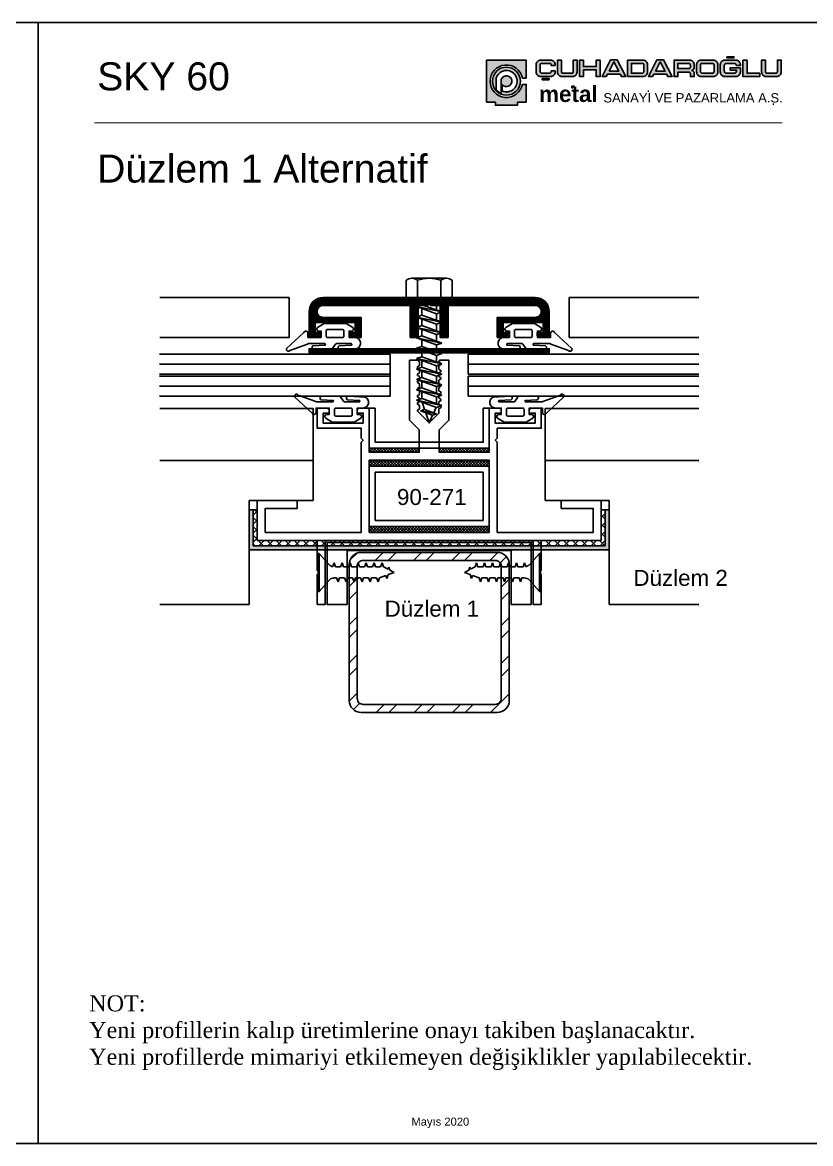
# Model space of a CAD drawing. Extents: x 105 to 905, y -273 to 7.
# Drawn here: x 301.1 to 498.1, y -272.8 to 7.4 of the extents above; entities that cross this region are included whole.
import ezdxf

# ---------------------------------------------------------------- set-up
doc = ezdxf.new("R2010")
doc.units = 0
doc.header["$MEASUREMENT"] = 0
doc.linetypes.add('HIDDEN', pattern=[0.375, 0.25, -0.125])
doc.layers.get('0').update_dxf_attribs({"linetype": 'CONTINUOUS'})
for name, color, linetype in [('11', 11, 'CONTINUOUS'), ('30', 11, 'CONTINUOUS'), ('AKS', 10, 'CONTINUOUS'), ('ALM LEVHA', 7, 'CONTINUOUS'), ('ANTET', 140, 'CONTINUOUS'), ('DIGER', 11, 'CONTINUOUS'), ('NOKTA', 221, 'CONTINUOUS'), ('PVC', 6, 'CONTINUOUS'), ('SİLİKON', 8, 'CONTINUOUS'), ('YENI', 11, 'CONTINUOUS'), ('ÇELIK', 103, 'CONTINUOUS')]:
    doc.layers.add(name, color=color, linetype=linetype)
doc.styles.get("Standard").update_dxf_attribs({"font": 'TXT.shx'})

# ---------------------------------------------------------------- blocks, each defined once
blk = doc.blocks.new('VD63-G1')
for p, q in [((0.83, 5), (0.35, 3.7)), ((0.35, 3.7), (2.13, -1.3)), ((2.6, 0), (0.83, 5)), ((0.83, 5), (2.13, -1.3)), ((1.29, 3.7), (2.95, 3.7)), ((3.43, 5), (2.95, 3.7)), ((2.95, 3.7), (4.73, -1.3)), ((3.43, 5), (4.73, -1.3)), ((5.2, 0), (3.43, 5)), ((3.89, 3.7), (5.55, 3.7)), ((6.03, 5), (5.55, 3.7)), ((5.55, 3.7), (7.33, -1.3)), ((7.8, 0), (6.03, 5)), ((6.03, 5), (7.33, -1.3)), ((6.49, 3.7), (8.15, 3.7)), ((8.63, 5), (8.15, 3.7)), ((8.15, 3.7), (9.93, -1.3)), ((10.4, 0), (8.63, 5)), ((8.63, 5), (9.93, -1.3)), ((9.09, 3.7), (10.75, 3.7)), ((0, 0), (1.67, 0)), ((2.13, -1.3), (2.6, 0)), ((2.6, 0), (4.27, 0)), ((4.73, -1.3), (5.2, 0)), ((5.2, 0), (6.87, 0)), ((7.33, -1.3), (7.8, 0)), ((7.8, 0), (9.47, 0)), ((9.93, -1.3), (10.4, 0))]:
    blk.add_line(p, q)
blk = doc.blocks.new('fr-1')
at = {"layer": 'NOKTA', "color": 221, "linetype": 'ByBlock'}
for p, q in [((1332.59, -80.13), (1364.97, -80.13)), ((1332.59, -90.13), (1332.59, -80.13)), ((1332.59, -90.13), (1364.97, -90.13)), ((1364.97, -107.83), (1326.61, -107.83)), ((1326.61, -107.83), (1326.61, -130.79)), ((1364.97, -120.79), (1326.61, -120.79)), ((1342.61, -130.79), (1326.61, -130.79)), ((1342.61, -130.79), (1342.61, -156.79)), ((1364.97, -156.79), (1342.61, -156.79))]:
    blk.add_line(p, q, dxfattribs=at)
blk = doc.blocks.new('15x30x15 mm PVC Kutu')
at = {"layer": 'PVC', "color": 1, "elevation": -550.5}
for points in [[(374.24, -183.22), (344.24, -183.22), (344.24, -168.22), (374.24, -168.22)], [(345.74, -169.72), (372.74, -169.72), (372.74, -181.72), (345.74, -181.72)]]:
    blk.add_lwpolyline(points, close=True, dxfattribs=at)
blk = doc.blocks.new('10x30x15 mm PVC Kutu')
at = {"layer": 'PVC', "color": 1, "elevation": -550.5}
for points in [[(376.06, -385.51), (376.06, -394.01), (403.06, -394.01), (403.06, -385.51), (404.56, -385.51), (404.56, -395.51), (374.56, -395.51), (374.56, -385.51)], [(387.06, -394.01), (392.06, -394.01), (392.06, -395.51), (387.06, -395.51)]]:
    blk.add_lwpolyline(points, close=True, dxfattribs=at)
blk = doc.blocks.new('2037')
at = {"layer": 'DIGER', "color": 1, "flags": 128}
for points in [[(-1475.5, -493.54, 0.784236), (-1476.03, -490.78), (-1477.5, -490.78), (-1477.5, -489.18), (-1476.88, -489.18, 0.743304), (-1476.6, -488.26), (-1478.24, -487.28), (-1483.74, -487.28), (-1485.37, -488.26, 0.743304), (-1485.1, -489.18), (-1484.5, -489.18), (-1484.5, -490.78), (-1487.8, -490.78), (-1487.8, -489.68, 0.872825), (-1488.78, -489.55), (-1493.14, -493.57, 0.860931), (-1492.27, -494.04), (-1487.88, -492.43, -0.236229), (-1487.64, -492.31), (-1483.53, -492.31, -0.410996), (-1483.48, -492.69), (-1486.51, -492.83, 0.843965), (-1486.23, -493.78), (-1481.73, -493.64), (-1480.88, -492.42, -0.274542), (-1480.71, -492.31), (-1477.02, -492.31, -0.739112), (-1476.9, -492.68), (-1479.99, -492.85, 0.767769), (-1479.71, -493.78), (-1479.69, -493.78)], [(-1483.2, -490.48), (-1483.2, -489.08, -0.414214), (-1482.9, -488.78), (-1479.08, -488.78, -0.414214), (-1478.78, -489.08), (-1478.78, -490.48, -0.414214), (-1479.08, -490.78), (-1482.9, -490.78, -0.414214)]]:
    blk.add_lwpolyline(points, format="xyb", close=True, dxfattribs=at)

msp = doc.modelspace()

# ---------------------------------------------------------------- hatches: boundary and pattern name
msp.add_hatch(color=256).paths.add_polyline_path([(426.07, -6.54), (427.06, -6.54), (427.06, -2.1), (417.13, -2.1), (417.13, -12.56), (419.35, -12.56), (419.35, -13.34), (424.84, -13.34), (424.84, -12.56), (427.06, -12.56), (427.06, -8.11), (426.07, -8.11, -10.235635)])
h = msp.add_hatch(color=256)
h.paths.add_polyline_path([(430.52, -3.31, -0.414214), (430.95, -2.87), (432.85, -2.87, -0.414214), (433.28, -3.31), (433.28, -3.43), (434.26, -3.43), (434.26, -3.18, 0.414214), (433.12, -2.04), (430.67, -2.04, 0.414214), (429.53, -3.18), (429.53, -5.01, 0.414214), (430.67, -6.15), (433.12, -6.15, 0.414214), (434.26, -5.01), (434.26, -4.76), (433.28, -4.76), (433.28, -4.88, -0.414214), (432.85, -5.32), (430.95, -5.32, -0.414214), (430.52, -4.88)])
h.paths.add_polyline_path([(431.03, -6.67), (431.03, -6.96), (432.76, -6.96), (432.76, -6.67)])
h.paths.add_polyline_path([(438.61, -6.15, 0.414214), (439.75, -5.01), (439.75, -2.04), (438.8, -2.04), (438.8, -4.97, -0.414214), (438.45, -5.32), (436.17, -5.32, -0.414214), (435.82, -4.97), (435.82, -2.04), (434.87, -2.04), (434.87, -5.01, 0.414214), (436.01, -6.15)])
h.paths.add_polyline_path([(441.34, -4.51), (444.54, -4.51), (444.54, -6.15), (445.52, -6.15), (445.52, -2.04), (444.54, -2.04), (444.54, -3.68), (441.34, -3.68), (441.34, -2.04), (440.36, -2.04), (440.36, -6.15), (441.34, -6.15)])
h.paths.add_polyline_path([(445.98, -6.15), (447.06, -6.15), (447.37, -5.56), (450.53, -5.56), (450.83, -6.15), (451.91, -6.15), (449.76, -2.01), (448.13, -2.01)])
h.paths.add_polyline_path([(447.74, -4.84), (448.95, -2.51), (450.15, -4.84)], flags=16)
h.paths.add_polyline_path([(452.37, -6.15), (456.25, -6.15, 0.414214), (457.39, -5.01), (457.39, -3.18, 0.414214), (456.25, -2.04), (452.37, -2.04)])
h.paths.add_polyline_path([(453.32, -2.87), (456.01, -2.87, -0.414214), (456.44, -3.31), (456.44, -4.88, -0.414214), (456.01, -5.32), (453.32, -5.32)], flags=16)
h.paths.add_polyline_path([(458.94, -5.56), (462.1, -5.56), (462.41, -6.15), (463.48, -6.15), (461.33, -2.01), (459.7, -2.01), (457.56, -6.15), (458.63, -6.15)])
h.paths.add_polyline_path([(459.31, -4.84), (460.52, -2.51), (461.73, -4.84)], flags=16)
h.paths.add_polyline_path([(464.95, -5.04), (467.64, -5.04, -0.414214), (468.07, -5.47), (468.07, -6.15), (469.02, -6.15), (469.02, -5.22, 0.203358), (468.89, -4.91, 0.098259), (468.51, -4.66), (468.51, -4.56, 0.058399), (468.83, -4.39, 0.246853), (469.02, -4.03), (469.02, -3.18, 0.414214), (467.88, -2.04), (464, -2.04), (464, -6.15), (464.95, -6.15)])
h.paths.add_polyline_path([(464.95, -4.17), (464.95, -2.87), (467.61, -2.87, -0.414214), (468.07, -3.34), (468.07, -3.74, -0.414214), (467.64, -4.17)], flags=16)
h.paths.add_polyline_path([(473.8, -6.15, 0.414214), (474.94, -5.01), (474.94, -3.18, 0.414214), (473.8, -2.04), (470.77, -2.04, 0.414214), (469.63, -3.18), (469.63, -5.01, 0.414214), (470.77, -6.15)])
h.paths.add_polyline_path([(471.01, -5.32, -0.414214), (470.58, -4.88), (470.58, -3.31, -0.414214), (471.01, -2.87), (473.56, -2.87, -0.414214), (473.99, -3.31), (473.99, -4.88, -0.414214), (473.56, -5.32)], flags=16)
h.paths.add_polyline_path([(476.69, -6.15), (479.43, -6.15, 0.414214), (480.57, -5.01), (480.57, -4.02), (478, -4.02), (478, -4.56), (479.59, -4.56), (479.59, -4.77, -0.414214), (479.04, -5.32), (477.08, -5.32, -0.414214), (476.53, -4.77), (476.53, -3.42, -0.414214), (477.08, -2.87), (479.04, -2.87, -0.407741), (479.59, -3.41), (480.57, -3.41), (480.57, -3.18, 0.414214), (479.43, -2.04), (476.69, -2.04, 0.414214), (475.55, -3.18), (475.55, -5.01, 0.414214)])
h.paths.add_polyline_path([(478.93, -1.52), (478.93, -1.23), (477.19, -1.23), (477.19, -1.52)])
h.paths.add_polyline_path([(485.42, -6.15), (485.42, -5.32), (482.24, -5.32), (482.24, -2.04), (481.18, -2.04), (481.18, -6.15)])
h.paths.add_polyline_path([(486.84, -4.97), (486.84, -2.04), (485.88, -2.04), (485.88, -5.01, 0.414214), (487.02, -6.15), (489.62, -6.15, 0.414214), (490.76, -5.01), (490.76, -2.04), (489.81, -2.04), (489.81, -4.97, -0.414214), (489.46, -5.32), (487.18, -5.32, -0.414214)])
h = msp.add_hatch(color=256)
h.paths.add_polyline_path([(438.44, -8.58), (438.44, -9.07), (439.14, -8.58)], flags=16)
h.paths.add_polyline_path([(429.23, -7.5), (445.58, -7.5), (445.58, -13.59), (429.23, -13.59)], flags=9)
h = msp.add_hatch()
h.set_pattern_fill('ANSI31', color=256, style=0)
h.set_pattern_definition([(45, (-22.69475, -971.79724), (-0.088388348, 0.088388348), [])])
edge = h.paths.add_edge_path()
edge.add_line((402.78, -63.06), (403.08, -63.36))
edge.add_line((403.08, -63.36), (405.52, -63.36))
edge.add_line((405.52, -63.36), (405.52, -71.36))
edge.add_line((405.52, -71.36), (407.52, -71.36))
edge.add_line((407.52, -71.36), (407.52, -63.35))
edge.add_line((407.52, -63.35), (429.28, -63.35))
edge.add_arc((429.28, -64.85), 1.5, 0, 90, ccw=False)
edge.add_line((430.78, -64.85), (430.78, -64.85))
edge.add_arc((429.28, -64.85), 1.5, -90, 0, ccw=False)
edge.add_line((429.28, -66.35), (419.78, -66.35))
edge.add_line((419.78, -66.35), (419.78, -71.35))
edge.add_line((419.78, -71.35), (422.28, -71.35))
edge.add_arc((422.28, -70.85), 0.5, 270, 360)
edge.add_line((422.78, -70.85), (422.78, -70.15))
edge.add_line((422.78, -70.15), (421.28, -70.15))
edge.add_line((421.28, -70.15), (421.28, -67.65))
edge.add_line((421.28, -67.65), (431.28, -67.65))
edge.add_line((431.28, -67.65), (431.28, -70.15))
edge.add_line((431.28, -70.15), (429.78, -70.15))
edge.add_line((429.78, -70.15), (429.78, -70.85))
edge.add_arc((430.28, -70.85), 0.5, 180, 270)
edge.add_line((430.28, -71.35), (432.78, -71.35))
edge.add_line((432.78, -71.35), (432.78, -64.85))
edge.add_arc((429.28, -64.85), 3.5, 360, 450)
edge.add_line((429.28, -61.35), (402.78, -61.35))
edge.add_line((402.78, -61.35), (376.28, -61.35))
edge.add_arc((376.28, -64.85), 3.5, 90, 180)
edge.add_line((372.78, -64.85), (372.78, -71.35))
edge.add_line((372.78, -71.35), (375.28, -71.35))
edge.add_arc((375.28, -70.85), 0.5, 270, 360)
edge.add_line((375.78, -70.85), (375.78, -70.15))
edge.add_line((375.78, -70.15), (374.28, -70.15))
edge.add_line((374.28, -70.15), (374.28, -67.65))
edge.add_line((374.28, -67.65), (384.28, -67.65))
edge.add_line((384.28, -67.65), (384.28, -70.15))
edge.add_line((384.28, -70.15), (382.78, -70.15))
edge.add_line((382.78, -70.15), (382.78, -70.85))
edge.add_arc((383.28, -70.85), 0.5, 180, 270)
edge.add_line((383.28, -71.35), (385.78, -71.35))
edge.add_line((385.78, -71.35), (385.78, -66.35))
edge.add_line((385.78, -66.35), (376.28, -66.35))
edge.add_arc((376.28, -64.85), 1.5, 180, 270, ccw=False)
edge.add_arc((376.28, -64.85), 1.5, 90, 180, ccw=False)
edge.add_line((376.28, -63.35), (398.04, -63.35))
edge.add_line((398.04, -63.35), (398.04, -71.36))
edge.add_line((398.04, -71.36), (400.04, -71.36))
edge.add_line((400.04, -71.36), (400.04, -63.36))
edge.add_line((400.04, -63.36), (402.48, -63.36))
edge.add_line((402.48, -63.36), (402.78, -63.06))
h = msp.add_hatch()
h.set_pattern_fill('ANSI32', color=256, scale=18, style=0)
h.set_pattern_definition([(45, (-1324.9284, -562.148), (-4.77297, 4.77297), []), (45, (-1321.7464, -562.148), (-4.77297, 4.77297), [])])
h.paths.add_polyline_path([(382.8, -128.05, -0.414214), (385.8, -125.05), (419.8, -125.05, -0.414214), (422.8, -128.05), (422.8, -162.05, -0.414214), (419.8, -165.05), (385.8, -165.05, -0.414214), (382.8, -162.05)])
h.paths.add_polyline_path([(386.3, -127.05), (419.3, -127.05, -0.414214), (420.8, -128.55), (420.8, -161.55, -0.414214), (419.3, -163.05), (386.3, -163.05, -0.414214), (384.8, -161.55), (384.8, -128.55, -0.414214)], flags=16)
at = {"layer": '30'}
h = msp.add_hatch(color=256, dxfattribs=at)
h.paths.add_polyline_path([(425.6, -7.33, 1), (418.59, -7.33, 1)])
h.paths.add_polyline_path([(421.05, -9.79), (421.05, -8.2, 3.463776), (420.86, -6.76, 0.108303), (420.79, -7.09), (420.79, -10.4, -0.117137), (419.54, -9.48), (419.54, -6.63, -0.093822), (419.6, -6.35, -2.460825)])
at = {"layer": 'ALM LEVHA'}
h = msp.add_hatch(color=256, dxfattribs=at)
h.dxf.hatch_style = 1
h.paths.add_polyline_path([(447.8, -114.39), (447.8, -124.39), (357.8, -124.39), (357.8, -114.39), (358.8, -114.39), (358.8, -123.39), (446.8, -123.39), (446.8, -114.39)])
at = {"layer": 'NOKTA', "linetype": 'HIDDEN', "ltscale": 20}
h = msp.add_hatch(dxfattribs=at)
h.set_pattern_fill('ANSI37', color=3, scale=4)
h.paths.add_polyline_path([(400.3, -100.05), (400.3, -99.05), (387.8, -99.05), (387.8, -100.05)])
h.paths.add_polyline_path([(417.8, -100.05), (417.8, -99.05), (405.3, -99.05), (405.3, -100.05)])
h = msp.add_hatch(dxfattribs=at)
h.set_pattern_fill('ANSI37', color=3, scale=4)
h.paths.add_polyline_path([(417.8, -103.55), (417.8, -102.05), (402.8, -102.05), (387.8, -102.05), (387.8, -103.55)])
h.paths.add_polyline_path([(417.8, -120.05), (417.8, -118.55), (387.8, -118.55), (387.8, -120.05), (402.8, -120.05)])
at = {"layer": 'SİLİKON'}
h = msp.add_hatch(dxfattribs=at)
h.set_pattern_fill('ANSI37', color=256, scale=0.5)
h.set_pattern_definition([(45, (-2068.3678, -1930.0623), (-1.122532, 1.122532), []), (135, (-2068.3678, -1930.0623), (-1.122532, -1.122532), [])])
h.paths.add_polyline_path([(446.8, -114.39), (445.8, -114.39), (445.8, -122.05), (359.8, -122.05), (359.8, -114.39), (358.8, -114.39), (358.8, -123.39), (446.8, -123.39)])

# ---------------------------------------------------------------- linework, layer by layer
for p, q in [((439.14, -8.58), (438.44, -9.07)), ((438.44, -9.07), (438.44, -8.58)), ((439.14, -8.58), (438.44, -8.58))]:
    msp.add_line(p, q)
for points in [[(424.84, -12.56), (424.84, -13.34), (419.35, -13.34), (419.35, -12.56), (417.13, -12.56), (417.13, -2.1), (427.06, -2.1), (427.06, -6.54), (426.07, -6.54, 10.235635), (426.07, -8.11), (427.06, -8.11), (427.06, -12.56)], [(430.95, -5.32, -0.414214), (430.52, -4.88), (430.52, -3.31, -0.414214), (430.95, -2.87), (432.85, -2.87, -0.414214), (433.28, -3.31), (433.28, -3.43), (434.26, -3.43), (434.26, -3.18, 0.414214), (433.12, -2.04), (430.67, -2.04, 0.414214), (429.53, -3.18), (429.53, -5.01, 0.414214), (430.67, -6.15), (433.12, -6.15, 0.414214), (434.26, -5.01), (434.26, -4.76), (433.28, -4.76), (433.28, -4.88, -0.414214), (432.85, -5.32)], [(438.45, -5.32), (436.17, -5.32, -0.414214), (435.82, -4.97), (435.82, -2.04), (434.87, -2.04), (434.87, -5.01, 0.414214), (436.01, -6.15), (438.61, -6.15, 0.414214), (439.75, -5.01), (439.75, -2.04), (438.8, -2.04), (438.8, -4.97, -0.414214)], [(452.37, -6.15), (452.37, -2.04), (456.25, -2.04, -0.414214), (457.39, -3.18), (457.39, -5.01, -0.414214), (456.25, -6.15)], [(469.02, -5.22), (469.02, -6.15), (468.07, -6.15), (468.07, -5.47, 0.414214), (467.64, -5.04), (464.95, -5.04), (464.95, -6.15), (464, -6.15), (464, -2.04), (467.88, -2.04, -0.414214), (469.02, -3.18), (469.02, -4.03, -0.246853), (468.83, -4.39, -0.058399), (468.51, -4.56), (468.51, -4.66, -0.098259), (468.89, -4.91, -0.203358)], [(473.8, -6.15), (470.77, -6.15, -0.414214), (469.63, -5.01), (469.63, -3.18, -0.414214), (470.77, -2.04), (473.8, -2.04, -0.414214), (474.94, -3.18), (474.94, -5.01, -0.414214)], [(479.59, -4.77), (479.59, -4.56), (478, -4.56), (478, -4.02), (480.57, -4.02), (480.57, -5.01, -0.414214), (479.43, -6.15), (476.69, -6.15, -0.414214), (475.55, -5.01), (475.55, -3.18, -0.414214), (476.69, -2.04), (479.43, -2.04, -0.414214), (480.57, -3.18), (480.57, -3.41), (479.59, -3.41, 0.407741), (479.04, -2.87), (477.08, -2.87, 0.414214), (476.53, -3.42), (476.53, -4.77, 0.414214), (477.08, -5.32), (479.04, -5.32, 0.414214)], [(487.02, -6.15), (489.62, -6.15, 0.414214), (490.76, -5.01), (490.76, -2.04), (489.81, -2.04), (489.81, -4.97, -0.414214), (489.46, -5.32), (487.18, -5.32, -0.414214), (486.84, -4.97), (486.84, -2.04), (485.88, -2.04), (485.88, -5.01, 0.414214)], [(456.44, -3.31, 0.414214), (456.01, -2.87), (453.32, -2.87), (453.32, -5.32), (456.01, -5.32, 0.414214), (456.44, -4.88)], [(467.61, -2.87, -0.414214), (468.07, -3.34), (468.07, -3.74, -0.414214), (467.64, -4.17), (464.95, -4.17), (464.95, -2.87)], [(473.99, -3.31), (473.99, -4.88, -0.414214), (473.56, -5.32), (471.01, -5.32, -0.414214), (470.58, -4.88), (470.58, -3.31, -0.414214), (471.01, -2.87), (473.56, -2.87, -0.414214)], [(445.8, -122.05), (430.8, -122.05), (430.8, -129.55), (430.3, -130.05), (430.8, -130.55), (430.8, -138.05), (428.8, -138.05), (428.8, -122.05), (402.8, -122.05), (376.8, -122.05), (376.8, -138.05), (374.8, -138.05), (374.8, -130.55), (375.3, -130.05), (374.8, -129.55), (374.8, -122.05), (359.8, -122.05), (359.8, -112.05), (369.8, -112.05), (369.8, -114.05), (361.8, -114.05), (361.8, -120.05), (374.8, -120.05), (385.8, -120.05), (385.8, -97.55), (386.3, -97.05), (385.8, -96.55), (385.8, -94.05), (374.8, -94.05), (374.8, -89.05), (377.3, -89.05, -0.414214), (377.8, -89.55), (377.8, -90.25), (376.3, -90.25), (376.3, -92.75), (386.3, -92.75), (386.3, -90.25), (384.8, -90.25), (384.8, -89.55, -0.414214), (385.3, -89.05), (387.8, -89.05), (387.8, -100.05), (400.3, -100.05), (400.3, -94.45), (397.9, -92.05), (397.9, -77.05), (399.8, -77.05, -0.414214), (400.4, -77.65), (400.4, -78.25, -0.267949), (400.27, -78.47), (399.9, -78.68), (399.9, -79.03), (400.27, -79.24, -0.267949), (400.4, -79.46), (400.4, -80.04, -0.267949), (400.27, -80.25), (399.9, -80.47), (399.9, -80.83), (400.27, -81.05, -0.267949), (400.4, -81.26), (400.4, -81.85, -0.267949), (400.27, -82.07), (399.9, -82.28), (399.9, -82.63), (400.27, -82.84, -0.267949), (400.4, -83.06), (400.4, -83.65, -0.267949), (400.27, -83.87), (399.9, -84.08), (399.9, -84.43), (400.27, -84.64, -0.267949), (400.4, -84.86), (400.4, -85.45, -0.267949), (400.27, -85.67), (399.9, -85.88), (399.9, -86.23), (400.27, -86.44, -0.267949), (400.4, -86.66), (400.4, -87.25, -0.267949), (400.27, -87.47), (399.9, -87.68), (399.9, -88.03), (400.27, -88.24, -0.267949), (400.4, -88.46), (400.4, -89.05, -0.267949), (400.27, -89.27), (399.9, -89.48), (399.9, -89.81), (402.8, -92.71), (405.2, -90.31), (405.2, -89.36, -0.267949), (405.32, -89.14), (405.7, -88.92), (405.7, -88.58), (405.32, -88.36, -0.267949), (405.2, -88.14), (405.2, -87.56, -0.267949), (405.32, -87.34), (405.7, -87.12), (405.7, -86.78), (405.32, -86.56, -0.267949), (405.2, -86.34), (405.2, -85.76, -0.267949), (405.32, -85.54), (405.7, -85.32), (405.7, -84.98), (405.32, -84.76, -0.267949), (405.2, -84.54), (405.2, -83.96, -0.267949), (405.32, -83.74), (405.7, -83.52), (405.7, -83.18), (405.32, -82.96, -0.267949), (405.2, -82.74), (405.2, -82.16, -0.267949), (405.32, -81.94), (405.7, -81.72), (405.7, -81.38), (405.32, -81.16, -0.267949), (405.2, -80.94), (405.2, -80.36, -0.267949), (405.32, -80.14), (405.7, -79.92), (405.7, -79.57), (405.32, -79.35, -0.267949), (405.2, -79.13), (405.2, -78.56, -0.267949), (405.32, -78.34), (405.7, -78.12), (405.7, -77.78), (405.32, -77.56, -0.463702), (405.25, -77.18, -0.230791), (405.56, -77.05), (407.7, -77.05), (407.7, -92.05), (405.3, -94.45), (405.3, -100.05), (417.8, -100.05), (417.8, -89.05), (420.3, -89.05, -0.414214), (420.8, -89.55), (420.8, -90.25), (419.3, -90.25), (419.3, -92.75), (429.3, -92.75), (429.3, -90.25), (427.8, -90.25), (427.8, -89.55, -0.414214), (428.3, -89.05), (430.8, -89.05), (430.8, -94.05), (419.8, -94.05), (419.8, -96.55), (419.3, -97.05), (419.8, -97.55), (419.8, -120.05), (430.8, -120.05), (443.8, -120.05), (443.8, -114.05), (435.8, -114.05), (435.8, -112.05), (445.8, -112.05)], [(382.8, -128.05, -0.414214), (385.8, -125.05), (419.8, -125.05, -0.414214), (422.8, -128.05), (422.8, -162.05, -0.414214), (419.8, -165.05), (385.8, -165.05, -0.414214), (382.8, -162.05)], [(386.3, -127.05), (419.3, -127.05, -0.414214), (420.8, -128.55), (420.8, -161.55, -0.414214), (419.3, -163.05), (386.3, -163.05, -0.414214), (384.8, -161.55), (384.8, -128.55, -0.414214)]]:
    msp.add_lwpolyline(points, format="xyb", close=True)
for points in [[(441.34, -2.04), (441.34, -3.68), (444.54, -3.68), (444.54, -2.04), (445.52, -2.04), (445.52, -6.15), (444.54, -6.15), (444.54, -4.51), (441.34, -4.51), (441.34, -6.15), (440.36, -6.15), (440.36, -2.04)], [(447.06, -6.15), (447.37, -5.56), (450.53, -5.56), (450.83, -6.15), (451.91, -6.15), (449.76, -2.01), (448.13, -2.01), (445.98, -6.15)], [(447.74, -4.84), (450.15, -4.84), (448.95, -2.51)], [(458.63, -6.15), (458.94, -5.56), (462.1, -5.56), (462.41, -6.15), (463.48, -6.15), (461.33, -2.01), (459.7, -2.01), (457.56, -6.15)], [(459.31, -4.84), (461.73, -4.84), (460.52, -2.51)], [(477.19, -1.23), (477.19, -1.52), (478.93, -1.52), (478.93, -1.23)], [(481.18, -2.04), (481.18, -6.15), (485.42, -6.15), (485.42, -5.32), (482.24, -5.32), (482.24, -2.04)], [(431.03, -6.67), (431.03, -6.96), (432.76, -6.96), (432.76, -6.67)], [(402.8, -120.05), (417.8, -120.05), (417.8, -102.05), (402.8, -102.05), (387.8, -102.05), (387.8, -120.05)]]:
    msp.add_lwpolyline(points, close=True)
at = {"const_width": 0.3}
msp.add_lwpolyline([(319.12, -17.73), (491.02, -17.73)], dxfattribs=at)
msp.add_lwpolyline([(402.78, -63.06), (403.08, -63.36), (405.52, -63.36), (405.52, -71.36), (407.52, -71.36), (407.52, -63.35), (429.28, -63.35, -0.414214), (430.78, -64.85), (430.78, -64.85, -0.414214), (429.28, -66.35), (419.78, -66.35), (419.78, -71.35), (422.28, -71.35, 0.414214), (422.78, -70.85), (422.78, -70.15), (421.28, -70.15), (421.28, -67.65), (431.28, -67.65), (431.28, -70.15), (429.78, -70.15), (429.78, -70.85, 0.414214), (430.28, -71.35), (432.78, -71.35), (432.78, -64.85, 0.414214), (429.28, -61.35), (402.78, -61.35), (376.28, -61.35, 0.414214), (372.78, -64.85), (372.78, -71.35), (375.28, -71.35, 0.414214), (375.78, -70.85), (375.78, -70.15), (374.28, -70.15), (374.28, -67.65), (384.28, -67.65), (384.28, -70.15), (382.78, -70.15), (382.78, -70.85, 0.414214), (383.28, -71.35), (385.78, -71.35), (385.78, -66.35), (376.28, -66.35, -0.414214), (374.78, -64.85, -0.414214), (376.28, -63.35), (398.04, -63.35), (398.04, -71.36), (400.04, -71.36), (400.04, -63.36), (402.48, -63.36), (402.78, -63.06)], format="xyb")
at = {"layer": '11'}
for p, q in [((335.4, -75.55), (393, -75.55)), ((393, -75.55), (393, -86.05)), ((412.56, -75.55), (412.55, -80.55)), ((470.16, -75.55), (412.56, -75.55)), ((335.4, -78.05), (393.01, -78.05)), ((470.16, -78.05), (412.55, -78.05)), ((335.4, -80.55), (393.01, -80.55)), ((335.4, -81.05), (393.01, -81.05)), ((470.16, -80.55), (412.55, -80.55)), ((470.16, -81.05), (412.55, -81.05)), ((412.55, -81.05), (412.55, -86.05)), ((335.4, -83.55), (393.01, -83.55)), ((470.16, -83.55), (412.55, -83.55)), ((335.4, -86.05), (393.01, -86.05)), ((470.16, -86.05), (412.55, -86.05))]:
    msp.add_line(p, q, dxfattribs=at)
at = {"layer": '30'}
msp.add_lwpolyline([(420.79, -7.09, -0.108303), (420.86, -6.76, -3.463776), (421.05, -8.2), (421.05, -9.79, 2.460825), (419.6, -6.35, 0.093822), (419.54, -6.63), (419.54, -9.48, 0.117137), (420.79, -10.4)], format="xyb", close=True, dxfattribs=at)
msp.add_circle((422.09, -7.33), 3.5, dxfattribs=at)
at = {"layer": 'AKS', "color": 3}
for points in [[(402.78, -75.17), (372.75, -75.17), (372.75, -74.17), (402.78, -74.17)], [(402.78, -75.17), (432.8, -75.17), (432.8, -74.17), (402.78, -74.17)]]:
    msp.add_lwpolyline(points, dxfattribs=at)
at = {"layer": 'AKS'}
msp.add_lwpolyline([(423.29, -138.07), (428.29, -138.07), (428.29, -122.57), (402.78, -122.57), (377.27, -122.57), (377.27, -138.07), (382.27, -138.07), (382.27, -124.57), (402.78, -124.57), (423.29, -124.57)], close=True, dxfattribs=at)
at = {"layer": 'ALM LEVHA'}
msp.add_lwpolyline([(447.8, -114.39), (447.8, -124.39), (357.8, -124.39), (357.8, -114.39), (358.8, -114.39), (358.8, -123.39), (446.8, -123.39), (446.8, -114.39)], close=True, dxfattribs=at)
at = {"layer": 'ANTET', "color": 4}
msp.add_line((305.05, -272.77), (305.05, 7.36), dxfattribs=at)
for points in [[(105.05, -272.77), (105.05, 7.36), (305.05, 7.36), (305.05, -272.77)], [(305.05, -272.77), (305.05, 7.36), (505.05, 7.36), (505.05, -272.77)]]:
    msp.add_lwpolyline(points, close=True, dxfattribs=at)
at = {"layer": 'DIGER', "color": 11}
for p, q in [((397.01, -57.05), (397.01, -61.35)), ((398.45, -56.55), (407.11, -56.56)), ((399.89, -61.35), (399.89, -57.05)), ((405.67, -61.36), (405.67, -57.06)), ((408.55, -57.06), (408.55, -61.36)), ((397.01, -61.35), (400.43, -61.35)), ((400.43, -61.35), (405.13, -61.36)), ((402.48, -61.46), (402.48, -61.85)), ((402.48, -61.46), (405.93, -62.36)), ((405.13, -61.36), (408.55, -61.36)), ((400.93, -61.85), (400.93, -63.18)), ((402.48, -61.64), (405.93, -62.36)), ((404.63, -62.83), (402.48, -61.85)), ((404.63, -62.02), (404.63, -61.86)), ((404.63, -62.01), (404.63, -62.02)), ((405.93, -62.36), (404.63, -62.83)), ((399.63, -74.05), (400.93, -73.58)), ((404.63, -75.83), (399.63, -74.05)), ((399.63, -74.05), (405.93, -75.36)), ((400.93, -73.58), (405.93, -75.36)), ((400.93, -74.52), (400.93, -76.18)), ((404.63, -73.23), (404.63, -74.89)), ((405.93, -75.36), (404.63, -75.83)), ((399.63, -76.65), (400.93, -76.18)), ((399.63, -76.65), (405.93, -77.96)), ((404.62, -78.43), (399.63, -76.65)), ((400.93, -77.12), (400.92, -78.78)), ((400.93, -76.18), (405.93, -77.96)), ((405.93, -77.96), (404.62, -78.43)), ((404.62, -78.43), (404.62, -80.09)), ((404.63, -75.83), (404.63, -77.49)), ((399.62, -79.25), (400.92, -78.78)), ((399.62, -79.25), (400.92, -78.78)), ((404.62, -81.03), (399.62, -79.25)), ((399.62, -79.25), (405.92, -80.56)), ((399.62, -79.25), (405.92, -80.56)), ((404.62, -81.03), (399.62, -79.25)), ((400.92, -78.78), (405.92, -80.56)), ((400.92, -78.78), (405.92, -80.56)), ((400.92, -79.72), (400.92, -81.38)), ((405.92, -80.56), (404.62, -81.03)), ((405.92, -80.56), (404.62, -81.03)), ((404.62, -81.03), (404.62, -82.69)), ((399.62, -81.85), (400.92, -81.38)), ((399.62, -81.85), (405.92, -83.16)), ((404.62, -83.63), (399.62, -81.85)), ((399.62, -84.45), (400.92, -83.98)), ((400.92, -81.38), (405.92, -83.16)), ((400.92, -82.32), (400.92, -83.98)), ((400.92, -83.98), (405.92, -85.76)), ((405.92, -83.16), (404.62, -83.63)), ((404.62, -83.63), (404.62, -85.29)), ((399.62, -84.45), (405.92, -85.76)), ((404.62, -86.23), (399.62, -84.45)), ((399.62, -87.05), (400.92, -86.58)), ((400.92, -84.92), (400.92, -86.58)), ((400.92, -86.58), (405.92, -88.36)), ((405.92, -85.76), (404.62, -86.23)), ((404.62, -86.23), (404.62, -87.89)), ((404.62, -88.83), (399.62, -87.05)), ((399.62, -87.05), (405.92, -88.36)), ((400.62, -89.72), (401.62, -89.35)), ((401, -87.55), (401.62, -89.35)), ((401.62, -89.35), (404.64, -90.42)), ((403.92, -90.17), (404.55, -88.8)), ((405.92, -88.36), (404.62, -88.83)), ((403.64, -90.79), (400.62, -89.72)), ((404.64, -90.42), (400.62, -89.72)), ((401.91, -90.18), (402.77, -92.67)), ((402.77, -92.67), (403.64, -90.79)), ((404.64, -90.42), (403.64, -90.79))]:
    msp.add_line(p, q, dxfattribs=at)
for centre, radius, start, end in [((398.45, -58.89), 2.33, 51.7718, 128.1982), ((402.78, -65.14), 8.58, 70.3322, 109.6379), ((407.11, -58.89), 2.33, 51.7718, 128.1982), ((400.43, -61.85), 0.5, 359.985, 89.985), ((405.13, -61.86), 0.5, 89.985, 179.985)]:
    msp.add_arc(centre, radius, start, end, dxfattribs=at)
at = {"layer": 'NOKTA', "color": 3, "linetype": 'HIDDEN', "ltscale": 20, "const_width": 0.6}
msp.add_lwpolyline([(372.75, -74.67), (432.8, -74.68)], dxfattribs=at)
at = {"layer": 'NOKTA', "color": 221, "const_width": 0.325}
msp.add_lwpolyline([(409.87, -74.97, 1), (410.2, -74.97, 1)], format="xyb", close=True, dxfattribs=at)
at = {"layer": 'SİLİKON'}
msp.add_lwpolyline([(446.8, -114.39), (445.8, -114.39), (445.8, -122.05), (359.8, -122.05), (359.8, -114.39), (358.8, -114.39), (358.8, -123.39), (446.8, -123.39)], close=True, dxfattribs=at)
at = {"layer": 'ÇELIK'}
for p, q in [((375.02, -125.3), (375.32, -125.3)), ((375.02, -125.3), (375.02, -134.8)), ((377.86, -128.21), (375.32, -125.3)), ((375.32, -125.3), (375.32, -134.8)), ((427.77, -128.21), (430.32, -125.3)), ((430.62, -125.3), (430.32, -125.3)), ((430.32, -125.3), (430.32, -134.8)), ((430.62, -125.3), (430.62, -134.8)), ((378.67, -128.61), (379.02, -127.65)), ((379.02, -127.65), (379.38, -128.65)), ((379.38, -128.65), (380.66, -128.65)), ((380.66, -128.65), (381.02, -127.65)), ((381.02, -127.65), (381.38, -128.65)), ((381.38, -128.65), (382.66, -128.65)), ((382.66, -128.65), (383.02, -127.65)), ((383.02, -127.65), (383.38, -128.65)), ((383.38, -128.65), (384.66, -128.65)), ((384.66, -128.65), (385.02, -127.65)), ((385.02, -127.65), (385.38, -128.65)), ((385.38, -128.65), (386.66, -128.65)), ((386.66, -128.65), (387.02, -127.65)), ((387.02, -127.65), (387.38, -128.65)), ((387.38, -128.65), (388.66, -128.65)), ((388.66, -128.65), (389.02, -127.65)), ((389.02, -127.65), (389.38, -128.65)), ((389.38, -128.65), (390.66, -128.65)), ((390.66, -128.65), (391.02, -127.65)), ((391.02, -127.65), (391.38, -128.65)), ((391.38, -128.65), (392.54, -129.27)), ((392.54, -129.27), (392.71, -128.79)), ((392.71, -128.79), (392.97, -129.5)), ((412.92, -128.79), (412.66, -129.5)), ((413.09, -129.27), (412.92, -128.79)), ((414.25, -128.65), (413.09, -129.27)), ((414.62, -127.65), (414.25, -128.65)), ((414.98, -128.65), (414.62, -127.65)), ((416.25, -128.65), (414.98, -128.65)), ((416.62, -127.65), (416.25, -128.65)), ((416.98, -128.65), (416.62, -127.65)), ((418.25, -128.65), (416.98, -128.65)), ((418.62, -127.65), (418.25, -128.65)), ((418.98, -128.65), (418.62, -127.65)), ((420.25, -128.65), (418.98, -128.65)), ((420.62, -127.65), (420.25, -128.65)), ((420.98, -128.65), (420.62, -127.65)), ((422.25, -128.65), (420.98, -128.65)), ((422.62, -127.65), (422.25, -128.65)), ((422.98, -128.65), (422.62, -127.65)), ((424.25, -128.65), (422.98, -128.65)), ((424.62, -127.65), (424.25, -128.65)), ((424.98, -128.65), (424.62, -127.65)), ((426.25, -128.65), (424.98, -128.65)), ((426.62, -127.65), (426.25, -128.65)), ((426.96, -128.61), (426.62, -127.65)), ((379.65, -131.45), (379.08, -131.45)), ((380.02, -132.45), (379.65, -131.45)), ((380.38, -131.45), (380.02, -132.45)), ((381.65, -131.45), (380.38, -131.45)), ((382.02, -132.45), (381.65, -131.45)), ((382.38, -131.45), (382.02, -132.45)), ((383.65, -131.45), (382.38, -131.45)), ((384.02, -132.45), (383.65, -131.45)), ((384.38, -131.45), (384.02, -132.45)), ((385.65, -131.45), (384.38, -131.45)), ((386.02, -132.45), (385.65, -131.45)), ((386.38, -131.45), (386.02, -132.45)), ((387.65, -131.45), (386.38, -131.45)), ((388.02, -132.45), (387.65, -131.45)), ((388.38, -131.45), (388.02, -132.45)), ((389.65, -131.45), (388.38, -131.45)), ((390.02, -132.45), (389.65, -131.45)), ((390.38, -131.45), (390.02, -132.45)), ((391.98, -130.84), (390.38, -131.45)), ((392.24, -131.54), (391.98, -130.84)), ((392.57, -130.61), (392.24, -131.54)), ((394.02, -130.05), (392.57, -130.61)), ((392.97, -129.5), (394.02, -130.05)), ((412.66, -129.5), (411.62, -130.05)), ((411.62, -130.05), (413.06, -130.61)), ((413.06, -130.61), (413.4, -131.54)), ((413.4, -131.54), (413.65, -130.84)), ((413.65, -130.84), (415.26, -131.45)), ((415.26, -131.45), (415.62, -132.45)), ((415.62, -132.45), (415.98, -131.45)), ((415.98, -131.45), (417.26, -131.45)), ((417.26, -131.45), (417.62, -132.45)), ((417.62, -132.45), (417.98, -131.45)), ((417.98, -131.45), (419.26, -131.45)), ((419.26, -131.45), (419.62, -132.45)), ((419.62, -132.45), (419.98, -131.45)), ((419.98, -131.45), (421.26, -131.45)), ((421.26, -131.45), (421.62, -132.45)), ((421.62, -132.45), (421.98, -131.45)), ((421.98, -131.45), (423.26, -131.45)), ((423.26, -131.45), (423.62, -132.45)), ((423.62, -132.45), (423.98, -131.45)), ((423.98, -131.45), (425.26, -131.45)), ((425.26, -131.45), (425.62, -132.45)), ((425.62, -132.45), (425.98, -131.45)), ((425.98, -131.45), (426.55, -131.45)), ((375.32, -134.8), (377.86, -131.9)), ((430.32, -134.8), (427.77, -131.9)), ((375.02, -134.8), (375.32, -134.8)), ((430.62, -134.8), (430.32, -134.8))]:
    msp.add_line(p, q, dxfattribs=at)
for centre, start, end in [((379.08, -126.75), 230, 257.602), ((426.55, -126.75), 282.398, 310), ((379.08, -133.35), 90, 130), ((426.55, -133.35), 50, 90)]:
    msp.add_arc(centre, 1.9, start, end, dxfattribs=at)

# ---------------------------------------------------------------- block references
for p, rotation in [((1860.27, 419.42), 359.999999999997), ((-1056.7, -579.78), 180)]:
    msp.add_blockref('2037', p, dxfattribs=dict(rotation=rotation))
at = {"xscale": -1}
msp.add_blockref('2037', (-1054.67, 419.42), dxfattribs=at)
at = {"xscale": -1, "rotation": 180}
msp.add_blockref('2037', (1862.3, -579.78), dxfattribs=at)
at = {"layer": 'DIGER', "color": 11, "xscale": -1, "rotation": 89.98503574710507}
msp.add_blockref('VD63-G1', (404.63, -62.83), dxfattribs=at)
at = {"layer": 'NOKTA', "color": 221, "linetype": 'ByBlock', "xscale": -1}
msp.add_blockref('fr-1', (1700.41, 18.73), dxfattribs=at)
at = {"layer": 'NOKTA', "color": 221, "linetype": 'ByBlock'}
for name, p in [('fr-1', (-894.81, 18.73)), ('10x30x15 mm PVC Kutu', (13.24, 296.46, 0)), ('15x30x15 mm PVC Kutu', (43.56, 64.67, 550.5))]:
    msp.add_blockref(name, p, dxfattribs=at)

# ---------------------------------------------------------------- texts
at = {"attachment_point": 1}
for s, insert, char_height in [('\\fArial|b0|i0|c162|p34;SKY 60', (319.81, -2.61), 7), ('{\\fArial|b0|i0|c0|p34;SANAYI VE PAZARLAMA A.S.}', (446.33, -10.31), 2.3283), ('{\\fArial|b0|i0|c0|p34;.}', (457.11, -7.68), 2.3283), ('{\\fArial|b0|i0|c0|p34;.}', (488.35, -10.92), 2.3283), ('{\\fArial|b0|i0|c162|p34;Düzlem 1 Alternatif}', (319.81, -25.65), 7), ('{\\fArial|b0|i0|c162|p34;90-271}', (394.74, -109.22), 4), ('{\\fArial|b0|i0|c162|p34;Düzlem 2}', (453.83, -129.43), 4), ('{\\fArial|b0|i0|c162|p34;Düzlem 1}', (391.65, -137.12), 4)]:
    msp.add_mtext(s, dxfattribs=dict(at, insert=insert, char_height=char_height))
at = {"insert": (430.23, -8.5), "char_height": 4.0217, "width": 19.3201, "attachment_point": 1}
msp.add_mtext('{\\fArial|b1|i0|c0|p34;metal}', dxfattribs=at)
at = {"layer": 'NOKTA', "color": 221, "linetype": 'ByBlock', "insert": (317.8, -235.74), "char_height": 4, "attachment_point": 1}
msp.add_mtext_dynamic_manual_height_columns('{\\fTimes New Roman|b0|i0|c162|p18;NOT:\\PYeni profillerin kalıp üretimlerine onayı takiben başlanacaktır.\\PYeni profillerde mimariyi etkilemeyen değişiklikler yapılabilecektir. }', width=167.7066, gutter_width=1, heights=[0], dxfattribs=at)
at = {"layer": 'YENI', "insert": (398.35, -266.29), "char_height": 2, "attachment_point": 1}
msp.add_mtext('{\\fArial|b0|i0|c162|p34;Mayıs 2020}', dxfattribs=at)

doc.saveas('drawing.dxf')
